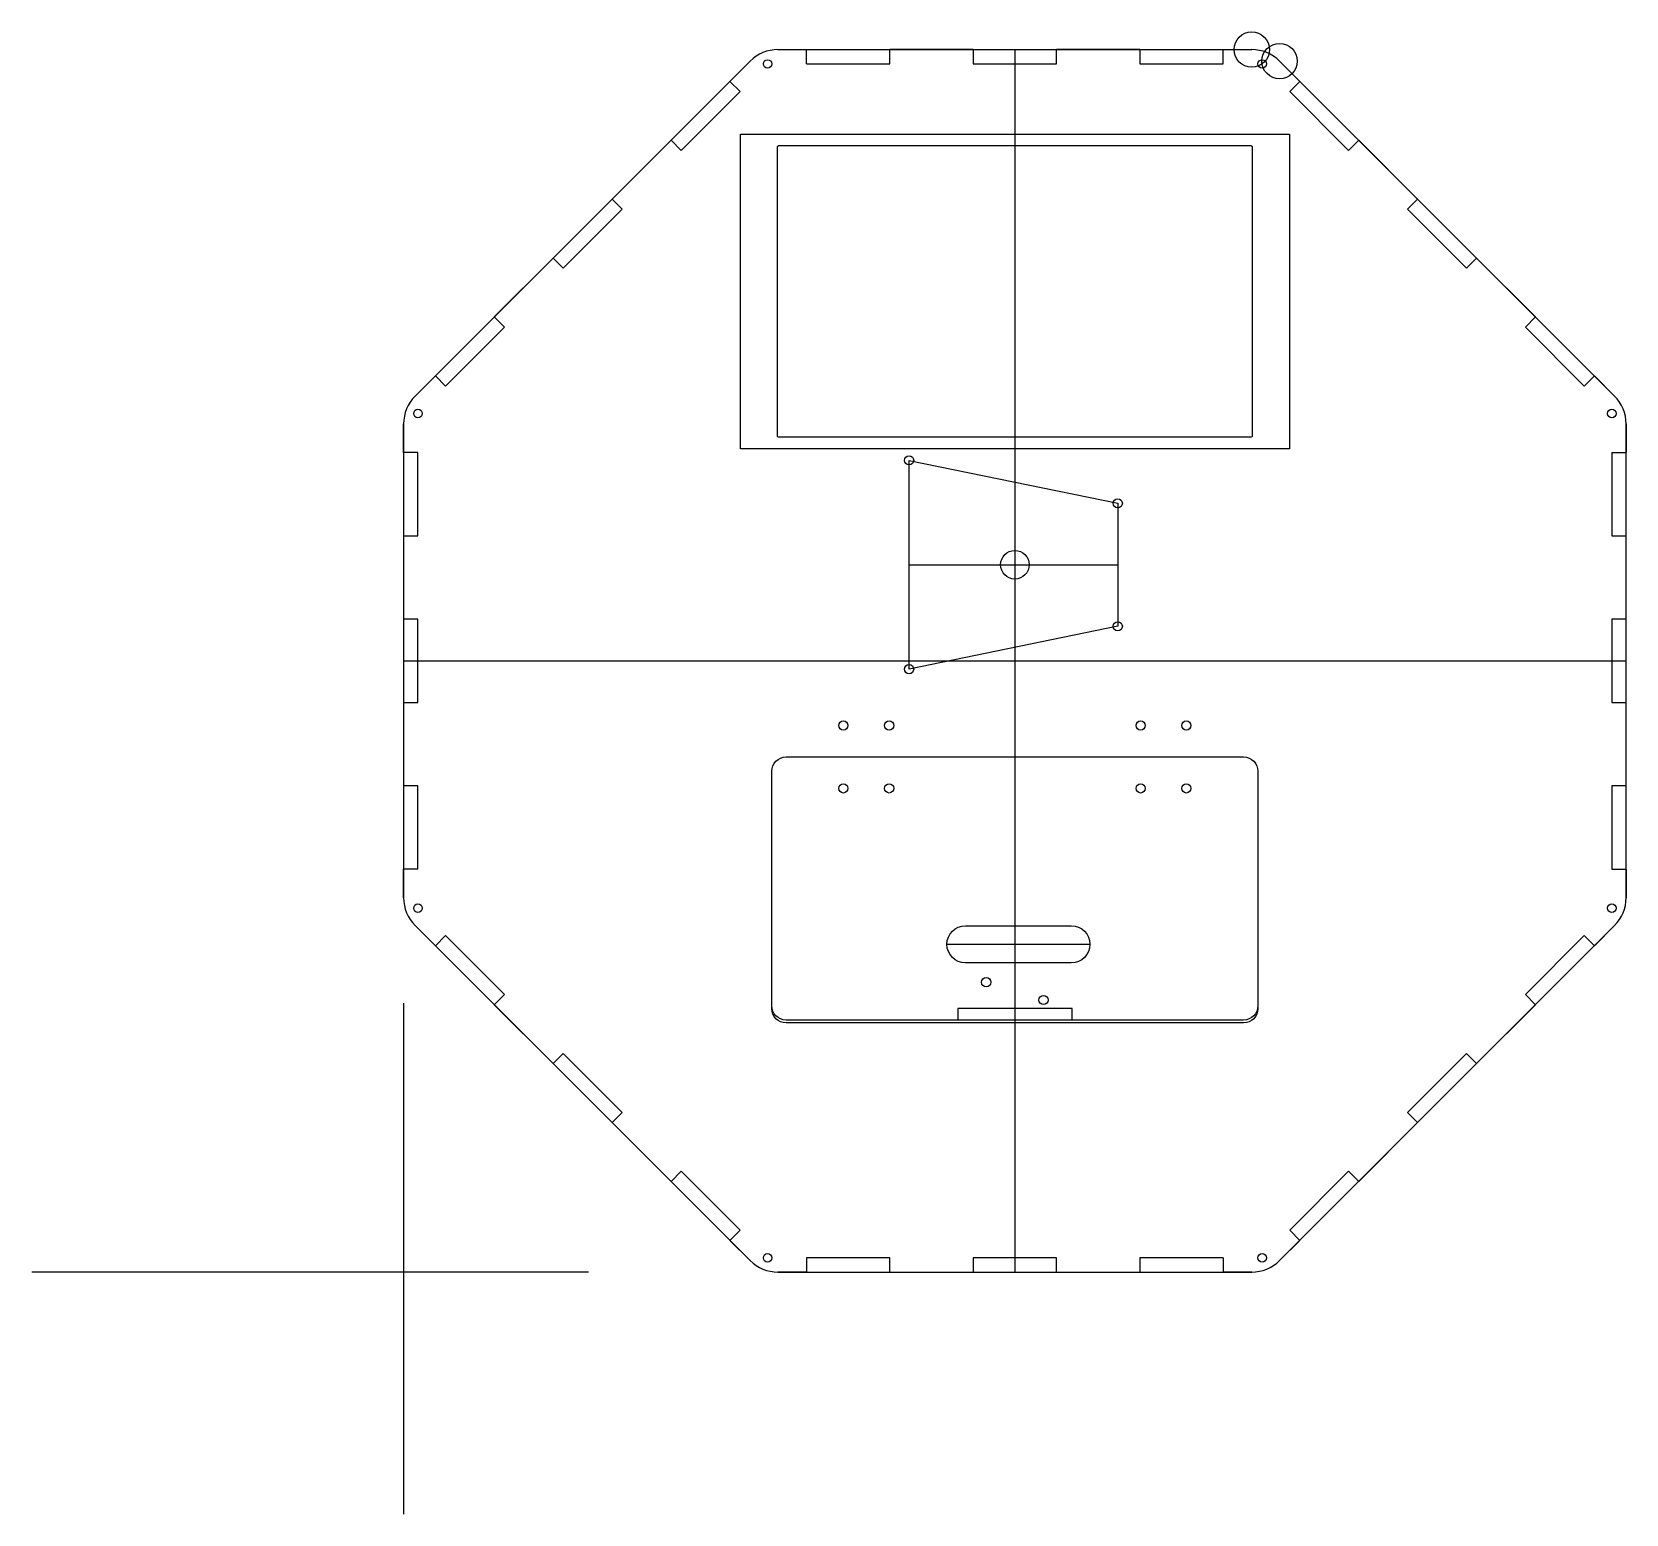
# Model space of a CAD drawing. Header units: millimetres. Extents: x -130 to 428, y -85 to 434.
import ezdxf

# ---------------------------------------------------------------- set-up
doc = ezdxf.new("R2010")
doc.units = ezdxf.units.MM
doc.layers.get('0').update_dxf_attribs({"linetype": 'CONTINUOUS'})

msp = doc.modelspace()

# ---------------------------------------------------------------- linework, layer by layer
for p, q in [((130.92, 427.53), (296.61, 427.53)), ((130.92, 427.53), (140.92, 427.53)), ((140.92, 422.53), (140.92, 427.53)), ((170.06, 422.53), (170.06, 427.53)), ((199.19, 427.53), (170.06, 427.53)), ((199.19, 427.53), (199.19, 422.53)), ((213.76, 427.53), (213.76, 213.76)), ((228.33, 422.53), (228.33, 427.53)), ((257.47, 427.53), (228.33, 427.53)), ((257.47, 427.53), (257.47, 422.53)), ((286.61, 427.53), (296.61, 427.53)), ((286.61, 422.53), (286.61, 427.53)), ((121.19, 423.49), (4.03, 306.34)), ((114.12, 416.42), (121.19, 423.49)), ((140.92, 422.53), (170.06, 422.53)), ((199.19, 422.53), (228.33, 422.53)), ((257.47, 422.53), (286.61, 422.53)), ((423.49, 306.34), (306.34, 423.49)), ((306.34, 423.49), (313.41, 416.42)), ((97.05, 392.29), (117.65, 412.89)), ((117.65, 412.89), (114.12, 416.42)), ((309.87, 412.89), (313.41, 416.42)), ((309.87, 412.89), (330.48, 392.29)), ((93.51, 395.82), (72.91, 375.22)), ((93.51, 395.82), (97.05, 392.29)), ((330.48, 392.29), (334.01, 395.82)), ((354.61, 375.22), (334.01, 395.82)), ((76.45, 371.68), (72.91, 375.22)), ((354.61, 375.22), (351.08, 371.68)), ((55.84, 351.08), (76.45, 371.68)), ((351.08, 371.68), (371.68, 351.08)), ((52.31, 354.61), (31.71, 334.01)), ((52.31, 354.61), (55.84, 351.08)), ((371.68, 351.08), (375.22, 354.61)), ((395.82, 334.01), (375.22, 354.61)), ((14.64, 309.87), (35.24, 330.48)), ((35.24, 330.48), (31.71, 334.01)), ((395.82, 334.01), (392.29, 330.48)), ((392.29, 330.48), (412.89, 309.87)), ((4.03, 306.34), (11.1, 313.41)), ((14.64, 309.87), (11.1, 313.41)), ((412.89, 309.87), (416.42, 313.41)), ((416.42, 313.41), (423.49, 306.34)), ((0, 296.61), (0, 130.92)), ((0, 286.61), (0, 296.61)), ((427.53, 130.92), (427.53, 296.61)), ((427.53, 296.61), (427.53, 286.61)), ((5, 286.61), (0, 286.61)), ((5, 257.47), (5, 286.61)), ((422.53, 286.61), (422.53, 257.47)), ((422.53, 286.61), (427.53, 286.61)), ((176.78, 210.86), (176.78, 283.86)), ((176.78, 283.86), (249.75, 268.86)), ((213.76, 276.26), (213.76, 218.46)), ((249.75, 268.86), (249.75, 225.86)), ((0, 257.47), (0, 228.33)), ((0, 257.47), (5, 257.47)), ((422.53, 257.47), (427.53, 257.47)), ((427.53, 228.33), (427.53, 257.47)), ((176.78, 247.36), (249.75, 247.36)), ((5, 228.33), (0, 228.33)), ((5, 199.19), (5, 228.33)), ((249.75, 225.86), (176.78, 210.86)), ((427.53, 228.33), (422.53, 228.33)), ((422.53, 228.33), (422.53, 199.19)), ((0, 213.76), (213.76, 213.76)), ((213.76, 213.76), (427.53, 213.76)), ((213.76, 213.76), (213.76, 0)), ((0, 199.19), (0, 170.06)), ((0, 199.19), (5, 199.19)), ((422.53, 199.19), (427.53, 199.19)), ((427.53, 170.06), (427.53, 199.19)), ((5, 170.06), (0, 170.06)), ((5, 140.92), (5, 170.06)), ((427.53, 170.06), (422.53, 170.06)), ((422.53, 170.06), (422.53, 140.92)), ((0, 130.92), (0, 140.92)), ((5, 140.92), (0, 140.92)), ((422.53, 140.92), (427.53, 140.92)), ((427.53, 140.92), (427.53, 130.92)), ((121.19, 4.03), (4.03, 121.19)), ((11.1, 114.12), (4.03, 121.19)), ((14.64, 117.65), (11.1, 114.12)), ((35.24, 97.05), (14.64, 117.65)), ((306.34, 4.03), (423.49, 121.19)), ((412.89, 117.65), (392.29, 97.05)), ((412.89, 117.65), (416.42, 114.12)), ((423.49, 121.19), (416.42, 114.12)), ((190, 114.64), (240, 114.64)), ((31.71, 93.51), (35.24, 97.05)), ((392.29, 97.05), (395.82, 93.51)), ((0, 94.09), (0, -84.64)), ((31.71, 93.51), (52.31, 72.91)), ((193.76, 92.14), (193.76, 88.14)), ((233.76, 92.14), (193.76, 92.14)), ((233.76, 88.14), (233.76, 92.14)), ((375.22, 72.91), (395.82, 93.51)), ((55.84, 76.45), (52.31, 72.91)), ((76.45, 55.84), (55.84, 76.45)), ((351.08, 55.84), (371.68, 76.45)), ((375.22, 72.91), (371.68, 76.45)), ((72.91, 52.31), (76.45, 55.84)), ((354.61, 52.31), (351.08, 55.84)), ((72.91, 52.31), (93.51, 31.71)), ((334.01, 31.71), (354.61, 52.31)), ((97.05, 35.24), (93.51, 31.71)), ((117.65, 14.64), (97.05, 35.24)), ((330.48, 35.24), (309.87, 14.64)), ((334.01, 31.71), (330.48, 35.24)), ((334.01, 31.71), (330.48, 35.24)), ((117.65, 14.64), (114.12, 11.1)), ((309.87, 14.64), (313.41, 11.1)), ((121.19, 4.03), (114.12, 11.1)), ((313.41, 11.1), (306.34, 4.03)), ((64.63, 0), (-130, 0)), ((140.92, 0), (130.92, 0)), ((170.06, 5), (140.92, 5)), ((140.92, 5), (140.92, 0)), ((170.06, 0), (170.06, 5)), ((170.06, 0), (199.19, 0)), ((228.33, 5), (199.19, 5)), ((199.19, 5), (199.19, 0)), ((228.33, 0), (228.33, 5)), ((228.33, 0), (257.47, 0)), ((286.61, 5), (257.47, 5)), ((257.47, 5), (257.47, 0)), ((286.61, 5), (286.61, 0)), ((296.61, 0), (286.61, 0)), ((130.92, 0), (296.61, 0))]:
    msp.add_line(p, q)
msp.add_lwpolyline([(309.76, 287.96), (117.76, 287.96), (117.76, 397.96), (309.76, 397.96)], close=True)
for points in [[(296.26, 291.96), (131.26, 291.96, -0.414214), (130.76, 292.46), (130.76, 393.46, -0.414214), (131.26, 393.96), (296.26, 393.96, -0.414214), (296.76, 393.46), (296.76, 292.46, -0.414214)], [(298.76, 92.14, -0.414214), (293.76, 87.14), (133.76, 87.14, -0.414214), (128.76, 92.14), (128.76, 175.14, -0.414214), (133.76, 180.14), (293.76, 180.14, -0.414213), (298.76, 175.14)], [(128.76, 175.14, -0.414214), (133.76, 180.14), (293.76, 180.14, -0.414214), (298.76, 175.14), (298.76, 93.14, -0.414214), (293.76, 88.14), (133.76, 88.14, -0.414214), (128.76, 93.14)], [(196.5, 108.14, -1), (196.5, 121.14), (233.5, 121.14, -1), (233.5, 108.14)]]:
    msp.add_lwpolyline(points, format="xyb", close=True)
for centre, radius in [((296.61, 427.53), 6.19), ((306.34, 423.49), 6.19), ((127.3, 422.5), 1.5), ((300.23, 422.5), 1.5), ((5.02, 300.23), 1.5), ((422.5, 300.23), 1.5), ((176.78, 283.86), 1.6), ((249.75, 268.86), 1.6), ((213.76, 247.36), 5), ((249.75, 225.86), 1.6), ((176.78, 210.86), 1.6), ((153.8, 191.14), 1.6), ((169.8, 191.14), 1.6), ((257.73, 191.14), 1.6), ((273.73, 191.14), 1.6), ((153.8, 169.14), 1.6), ((169.8, 169.14), 1.6), ((257.73, 169.14), 1.6), ((273.73, 169.14), 1.6), ((5.02, 127.3), 1.5), ((422.5, 127.3), 1.5), ((203.76, 101.37), 1.65), ((223.76, 95.14), 1.6), ((127.3, 5.02), 1.5), ((300.23, 5.02), 1.5)]:
    msp.add_circle(centre, radius)
for centre, start, end in [((130.92, 413.76), 90, 135), ((296.61, 413.76), 45, 90), ((13.76, 296.61), 135, 180), ((413.76, 296.61), 0, 45), ((13.76, 130.92), 180, 225), ((413.76, 130.92), -45, 0), ((130.92, 13.76), 225, 270), ((296.61, 13.76), 270, 315)]:
    msp.add_arc(centre, 13.76, start, end)

doc.saveas('drawing.dxf')
